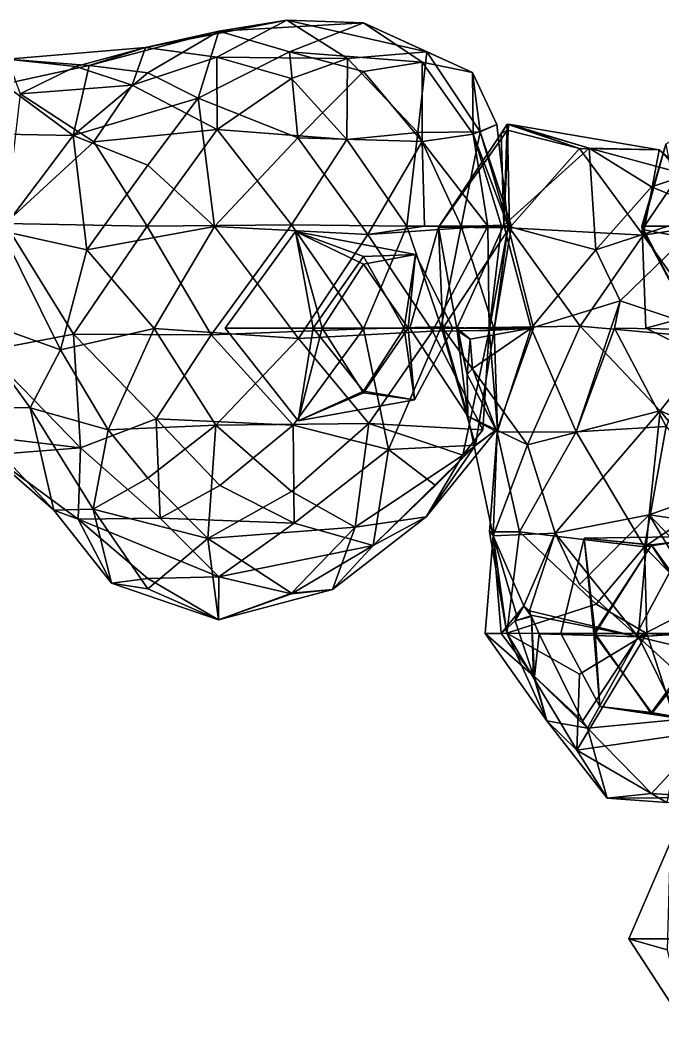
# Model space of a CAD drawing. Extents: x 290083 to 295691, y 4553739 to 4561622.
# Drawn here: x 293728.3 to 293840.8, y 4558945.1 to 4559121.2 of the extents above; entities that cross this region are included whole.
import ezdxf

# ---------------------------------------------------------------- set-up
doc = ezdxf.new("R2010")
doc.units = 0
doc.layers.add('Au_ppm_Pref_-_0_3', color=7, linetype='CONTINUOUS')

msp = doc.modelspace()

# ---------------------------------------------------------------- linework, layer by layer
at = {"layer": 'Au_ppm_Pref_-_0_3'}
for points in [[(293763.04, 4559119.26, 1829.39), (293750.21, 4559116.42, 1823.09), (293774.94, 4559121.19, 1823.44)], [(293762.69, 4559114.68, 1817.81), (293774.94, 4559121.19, 1823.44), (293750.21, 4559116.42, 1823.09)], [(293762.69, 4559114.68, 1817.81), (293785.56, 4559114.5, 1818.18), (293774.94, 4559121.19, 1823.44)], [(293763.04, 4559119.26, 1829.39), (293774.94, 4559121.19, 1823.44), (293788.39, 4559120.74, 1829.31)], [(293775.41, 4559115.66, 1834.89), (293763.04, 4559119.26, 1829.39), (293788.39, 4559120.74, 1829.31)], [(293799.44, 4559115.62, 1824.35), (293788.39, 4559120.74, 1829.31), (293774.94, 4559121.19, 1823.44)], [(293785.56, 4559114.5, 1818.18), (293799.44, 4559115.62, 1824.35), (293774.94, 4559121.19, 1823.44)], [(293798.66, 4559113.81, 1834.04), (293775.41, 4559115.66, 1834.89), (293788.39, 4559120.74, 1829.31)], [(293807.43, 4559112.02, 1829.31), (293798.66, 4559113.81, 1834.04), (293788.39, 4559120.74, 1829.31)], [(293799.44, 4559115.62, 1824.35), (293807.43, 4559112.02, 1829.31), (293788.39, 4559120.74, 1829.31)], [(293750.59, 4559111.95, 1832.32), (293740.32, 4559113.27, 1827.92), (293763.04, 4559119.26, 1829.39)], [(293763.04, 4559119.26, 1829.39), (293740.32, 4559113.27, 1827.92), (293750.21, 4559116.42, 1823.09)], [(293763.04, 4559119.26, 1829.39), (293759.41, 4559107.53, 1836.81), (293750.59, 4559111.95, 1832.32)], [(293775.41, 4559115.66, 1834.89), (293759.41, 4559107.53, 1836.81), (293763.04, 4559119.26, 1829.39)], [(293750.21, 4559116.42, 1823.09), (293740.32, 4559113.27, 1827.92), (293726.04, 4559114.38, 1823.37)], [(293750.21, 4559116.42, 1823.09), (293726.04, 4559114.38, 1823.37), (293737.99, 4559113.05, 1820)], [(293750.21, 4559116.42, 1823.09), (293737.99, 4559113.05, 1820), (293747.88, 4559109.81, 1816.42)], [(293750.21, 4559116.42, 1823.09), (293747.88, 4559109.81, 1816.42), (293762.69, 4559114.68, 1817.81)], [(293740.32, 4559113.27, 1827.92), (293725.38, 4559109.97, 1829.03), (293726.04, 4559114.38, 1823.37)], [(293726.04, 4559114.38, 1823.37), (293728.25, 4559108.29, 1816.85), (293737.99, 4559113.05, 1820)], [(293762.74, 4559102.07, 1813.09), (293762.69, 4559114.68, 1817.81), (293747.88, 4559109.81, 1816.42)], [(293776.88, 4559100.58, 1840.22), (293759.41, 4559107.53, 1836.81), (293775.41, 4559115.66, 1834.89)], [(293762.74, 4559102.07, 1813.09), (293775.79, 4559110.96, 1814.75), (293762.69, 4559114.68, 1817.81)], [(293785.56, 4559114.5, 1818.18), (293762.69, 4559114.68, 1817.81), (293775.79, 4559110.96, 1814.75)], [(293776.88, 4559100.58, 1840.22), (293775.41, 4559115.66, 1834.89), (293788.39, 4559112.18, 1838.34)], [(293775.41, 4559115.66, 1834.89), (293798.66, 4559113.81, 1834.04), (293788.39, 4559112.18, 1838.34)], [(293785.47, 4559100.27, 1813.75), (293785.56, 4559114.5, 1818.18), (293775.79, 4559110.96, 1814.75)], [(293797.88, 4559101.53, 1817.86), (293785.56, 4559114.5, 1818.18), (293785.47, 4559100.27, 1813.75)], [(293799.44, 4559115.62, 1824.35), (293785.56, 4559114.5, 1818.18), (293797.88, 4559101.53, 1817.86)], [(293808.81, 4559101.62, 1824.1), (293799.44, 4559115.62, 1824.35), (293797.88, 4559101.53, 1817.86)], [(293807.43, 4559112.02, 1829.31), (293799.44, 4559115.62, 1824.35), (293808.81, 4559101.62, 1824.1)], [(293737.55, 4559100.98, 1834.79), (293725.38, 4559109.97, 1829.03), (293740.32, 4559113.27, 1827.92)], [(293728.25, 4559108.29, 1816.85), (293747.88, 4559109.81, 1816.42), (293737.99, 4559113.05, 1820)], [(293737.55, 4559100.98, 1834.79), (293740.32, 4559113.27, 1827.92), (293750.59, 4559111.95, 1832.32)], [(293798.66, 4559113.81, 1834.04), (293798.64, 4559099.93, 1840.54), (293788.39, 4559112.18, 1838.34)], [(293798.66, 4559113.81, 1834.04), (293807.58, 4559101.25, 1834.44), (293798.64, 4559099.93, 1840.54)], [(293807.58, 4559101.25, 1834.44), (293798.66, 4559113.81, 1834.04), (293807.43, 4559112.02, 1829.31)], [(293737.55, 4559100.98, 1834.79), (293750.59, 4559111.95, 1832.32), (293759.41, 4559107.53, 1836.81)], [(293785.47, 4559100.27, 1813.75), (293775.79, 4559110.96, 1814.75), (293762.74, 4559102.07, 1813.09)], [(293776.88, 4559100.58, 1840.22), (293788.39, 4559112.18, 1838.34), (293798.64, 4559099.93, 1840.54)], [(293807.58, 4559101.25, 1834.44), (293807.43, 4559112.02, 1829.31), (293811.71, 4559102.92, 1829.31)], [(293811.71, 4559102.92, 1829.31), (293807.43, 4559112.02, 1829.31), (293808.81, 4559101.62, 1824.1)], [(293713, 4559101.48, 1834.88), (293725.38, 4559109.97, 1829.03), (293737.55, 4559100.98, 1834.79)], [(293741.13, 4559099.9, 1813.98), (293747.88, 4559109.81, 1816.42), (293728.25, 4559108.29, 1816.85)], [(293762.74, 4559102.07, 1813.09), (293747.88, 4559109.81, 1816.42), (293741.13, 4559099.9, 1813.98)], [(293725.66, 4559085.59, 1813.55), (293741.13, 4559099.9, 1813.98), (293728.25, 4559108.29, 1816.85)], [(293737.55, 4559100.98, 1834.79), (293759.41, 4559107.53, 1836.81), (293750.59, 4559095.8, 1838.82)], [(293762.28, 4559085.06, 1841.37), (293750.59, 4559095.8, 1838.82), (293759.41, 4559107.53, 1836.81)], [(293776.88, 4559100.58, 1840.22), (293762.28, 4559085.06, 1841.37), (293759.41, 4559107.53, 1836.81)], [(293853.99, 4559081.41, 1897.1), (293850.89, 4559104.78, 1899.98), (293837.18, 4559084.52, 1900.47)], [(293841.28, 4559099.49, 1904.92), (293837.18, 4559084.52, 1900.47), (293850.89, 4559104.78, 1899.98)], [(293762.74, 4559102.07, 1813.09), (293741.13, 4559099.9, 1813.98), (293750.52, 4559085.11, 1811.46)], [(293775.76, 4559085.35, 1811.39), (293762.74, 4559102.07, 1813.09), (293750.52, 4559085.11, 1811.46)], [(293762.74, 4559102.07, 1813.09), (293775.76, 4559085.35, 1811.39), (293785.47, 4559100.27, 1813.75)], [(293813.59, 4559101.95, 1846.81), (293812.46, 4559101.32, 1847.13), (293801.48, 4559084.96, 1847.13)], [(293813.59, 4559101.95, 1846.81), (293801.48, 4559084.96, 1847.13), (293813.91, 4559084.86, 1841.42)], [(293811.71, 4559102.92, 1829.31), (293813.68, 4559085.11, 1829.31), (293807.58, 4559101.25, 1834.44)], [(293808.81, 4559101.62, 1824.1), (293813.68, 4559085.11, 1829.31), (293811.71, 4559102.92, 1829.31)], [(293813.59, 4559101.95, 1846.81), (293813.5, 4559102.99, 1847.1), (293812.46, 4559101.32, 1847.13)], [(293812.46, 4559101.32, 1847.13), (293813.5, 4559102.99, 1847.1), (293813.52, 4559102.92, 1847.16)], [(293813.52, 4559102.92, 1847.16), (293812.91, 4559085.32, 1852.86), (293812.46, 4559101.32, 1847.13)], [(293813.75, 4559102.92, 1847.2), (293812.91, 4559085.32, 1852.86), (293813.52, 4559102.92, 1847.16)], [(293812.91, 4559085.32, 1852.86), (293813.75, 4559102.92, 1847.2), (293827.87, 4559098.77, 1852.48)], [(293813.75, 4559102.92, 1847.2), (293813.52, 4559102.92, 1847.16), (293813.5, 4559102.99, 1847.1)], [(293813.75, 4559102.92, 1847.2), (293813.5, 4559102.99, 1847.1), (293814.13, 4559102.92, 1847.13)], [(293813.59, 4559101.95, 1846.81), (293813.72, 4559102.92, 1847.07), (293813.5, 4559102.99, 1847.1)], [(293813.72, 4559102.92, 1847.07), (293814.13, 4559102.92, 1847.13), (293813.5, 4559102.99, 1847.1)], [(293813.59, 4559101.95, 1846.81), (293826.19, 4559098.72, 1842.59), (293813.72, 4559102.92, 1847.07)], [(293813.59, 4559101.95, 1846.81), (293813.91, 4559084.86, 1841.42), (293826.19, 4559098.72, 1842.59)], [(293826.19, 4559098.72, 1842.59), (293814.13, 4559102.92, 1847.13), (293813.72, 4559102.92, 1847.07)], [(293827.87, 4559098.77, 1852.48), (293813.75, 4559102.92, 1847.2), (293814.13, 4559102.92, 1847.13)], [(293827.87, 4559098.77, 1852.48), (293814.13, 4559102.92, 1847.13), (293840.13, 4559098.51, 1847.47)], [(293826.19, 4559098.72, 1842.59), (293840.13, 4559098.51, 1847.47), (293814.13, 4559102.92, 1847.13)], [(293713, 4559101.48, 1834.88), (293737.55, 4559100.98, 1834.79), (293724.98, 4559084.3, 1835.98)], [(293739.92, 4559080.97, 1838.91), (293724.98, 4559084.3, 1835.98), (293737.55, 4559100.98, 1834.79)], [(293737.55, 4559100.98, 1834.79), (293750.59, 4559095.8, 1838.82), (293739.92, 4559080.97, 1838.91)], [(293776.88, 4559100.58, 1840.22), (293789.12, 4559083.69, 1842.16), (293762.28, 4559085.06, 1841.37)], [(293795.94, 4559085.1, 1813.87), (293785.47, 4559100.27, 1813.75), (293775.76, 4559085.35, 1811.39)], [(293776.88, 4559100.58, 1840.22), (293798.64, 4559099.93, 1840.54), (293789.12, 4559083.69, 1842.16)], [(293797.88, 4559101.53, 1817.86), (293785.47, 4559100.27, 1813.75), (293795.94, 4559085.1, 1813.87)], [(293805.48, 4559085.1, 1818.48), (293797.88, 4559101.53, 1817.86), (293795.94, 4559085.1, 1813.87)], [(293808.81, 4559101.62, 1824.1), (293797.88, 4559101.53, 1817.86), (293805.48, 4559085.1, 1818.48)], [(293807.58, 4559101.25, 1834.44), (293810.11, 4559085.1, 1840.96), (293798.64, 4559099.93, 1840.54)], [(293812.91, 4559085.32, 1852.86), (293801.48, 4559084.96, 1847.13), (293812.46, 4559101.32, 1847.13)], [(293814.25, 4559085.1, 1823.37), (293808.81, 4559101.62, 1824.1), (293805.48, 4559085.1, 1818.48)], [(293807.58, 4559101.25, 1834.44), (293812.51, 4559085.1, 1835.25), (293810.11, 4559085.1, 1840.96)], [(293812.51, 4559085.1, 1835.25), (293807.58, 4559101.25, 1834.44), (293813.68, 4559085.11, 1829.31)], [(293814.25, 4559085.1, 1823.37), (293813.68, 4559085.11, 1829.31), (293808.81, 4559101.62, 1824.1)], [(293725.66, 4559085.59, 1813.55), (293750.52, 4559085.11, 1811.46), (293741.13, 4559099.9, 1813.98)], [(293798.64, 4559099.93, 1840.54), (293799.05, 4559085.1, 1846.22), (293789.12, 4559083.69, 1842.16)], [(293798.64, 4559099.93, 1840.54), (293810.11, 4559085.1, 1840.96), (293799.05, 4559085.1, 1846.22)], [(293827.87, 4559098.77, 1852.48), (293829.03, 4559080.99, 1856.3), (293812.91, 4559085.32, 1852.86)], [(293813.91, 4559084.86, 1841.42), (293837.33, 4559083.57, 1842.39), (293826.19, 4559098.72, 1842.59)], [(293837.33, 4559083.57, 1842.39), (293840.13, 4559098.51, 1847.47), (293826.19, 4559098.72, 1842.59)], [(293845.15, 4559094.1, 1853.07), (293838.79, 4559092.01, 1855.37), (293827.87, 4559098.77, 1852.48)], [(293845.15, 4559094.1, 1853.07), (293827.87, 4559098.77, 1852.48), (293840.13, 4559098.51, 1847.47)], [(293827.87, 4559098.77, 1852.48), (293838.79, 4559092.01, 1855.37), (293829.03, 4559080.99, 1856.3)], [(293837.1, 4559085.1, 1906.52), (293837.18, 4559084.52, 1900.47), (293841.28, 4559099.49, 1904.92)], [(293837.1, 4559085.1, 1906.52), (293841.28, 4559099.49, 1904.92), (293843.96, 4559085.1, 1910.02)], [(293837.33, 4559083.57, 1842.39), (293852.43, 4559085.87, 1846.32), (293840.13, 4559098.51, 1847.47)], [(293852.43, 4559085.87, 1846.32), (293845.15, 4559094.1, 1853.07), (293840.13, 4559098.51, 1847.47)], [(293750.59, 4559095.8, 1838.82), (293762.28, 4559085.06, 1841.37), (293739.92, 4559080.97, 1838.91)], [(293845.15, 4559094.1, 1853.07), (293849.32, 4559087.61, 1859.04), (293838.79, 4559092.01, 1855.37)], [(293829.03, 4559080.99, 1856.3), (293838.79, 4559092.01, 1855.37), (293849.32, 4559087.61, 1859.04)], [(293829.03, 4559080.99, 1856.3), (293849.32, 4559087.61, 1859.04), (293833.3, 4559072.03, 1859.64)], [(293848.37, 4559067.02, 1865.9), (293833.3, 4559072.03, 1859.64), (293849.32, 4559087.61, 1859.04)], [(293718.23, 4559069.59, 1833.65), (293724.98, 4559084.3, 1835.98), (293735.34, 4559063.48, 1837.77)], [(293737.62, 4559066.23, 1813.09), (293725.66, 4559085.59, 1813.55), (293722.28, 4559063.3, 1814.64)], [(293735.34, 4559063.48, 1837.77), (293724.98, 4559084.3, 1835.98), (293739.92, 4559080.97, 1838.91)], [(293737.62, 4559066.23, 1813.09), (293750.52, 4559085.11, 1811.46), (293725.66, 4559085.59, 1813.55)], [(293761.7, 4559066.13, 1810.8), (293750.52, 4559085.11, 1811.46), (293737.62, 4559066.23, 1813.09)], [(293739.92, 4559080.97, 1838.91), (293762.28, 4559085.06, 1841.37), (293751.7, 4559067.21, 1840.58)], [(293775.76, 4559085.35, 1811.39), (293750.52, 4559085.11, 1811.46), (293761.7, 4559066.13, 1810.8)], [(293777.01, 4559065.46, 1841.72), (293751.7, 4559067.21, 1840.58), (293762.28, 4559085.06, 1841.37)], [(293788.38, 4559067.16, 1811.4), (293775.76, 4559085.35, 1811.39), (293761.7, 4559066.13, 1810.8)], [(293777.01, 4559065.46, 1841.72), (293762.28, 4559085.06, 1841.37), (293789.12, 4559083.69, 1842.16)], [(293788.38, 4559067.16, 1811.4), (293795.94, 4559085.1, 1813.87), (293775.76, 4559085.35, 1811.39)], [(293788.38, 4559067.16, 1811.4), (293801.95, 4559067.49, 1817.33), (293795.94, 4559085.1, 1813.87)], [(293789.12, 4559083.69, 1842.16), (293799.05, 4559085.1, 1846.22), (293810.11, 4559085.1, 1840.96)], [(293800.42, 4559066.73, 1839.72), (293789.12, 4559083.69, 1842.16), (293810.11, 4559085.1, 1840.96)], [(293795.94, 4559085.1, 1813.87), (293801.95, 4559067.49, 1817.33), (293805.48, 4559085.1, 1818.48)], [(293802.25, 4559067.28, 1841.79), (293801.48, 4559084.96, 1847.13), (293796.46, 4559067.28, 1847.13)], [(293796.46, 4559067.28, 1847.13), (293801.48, 4559084.96, 1847.13), (293804.73, 4559067.28, 1851.31)], [(293800.42, 4559066.73, 1839.72), (293810.11, 4559085.1, 1840.96), (293810.39, 4559066.86, 1835.11)], [(293804.73, 4559067.28, 1851.31), (293801.48, 4559084.96, 1847.13), (293812.91, 4559085.32, 1852.86)], [(293802.25, 4559067.28, 1841.79), (293813.91, 4559084.86, 1841.42), (293801.48, 4559084.96, 1847.13)], [(293811.23, 4559067.12, 1823.5), (293805.48, 4559085.1, 1818.48), (293801.95, 4559067.49, 1817.33)], [(293802.25, 4559067.28, 1841.79), (293826.31, 4559067.61, 1842.24), (293813.91, 4559084.86, 1841.42)], [(293804.73, 4559067.28, 1851.31), (293812.91, 4559085.32, 1852.86), (293817.74, 4559067.28, 1854.46)], [(293811.23, 4559067.12, 1823.5), (293814.25, 4559085.1, 1823.37), (293805.48, 4559085.1, 1818.48)], [(293810.39, 4559066.86, 1835.11), (293810.11, 4559085.1, 1840.96), (293812.51, 4559085.1, 1835.25)], [(293818.14, 4559067.28, 1829.31), (293810.39, 4559066.86, 1835.11), (293813.68, 4559085.11, 1829.31)], [(293810.39, 4559066.86, 1835.11), (293812.51, 4559085.1, 1835.25), (293813.68, 4559085.11, 1829.31)], [(293811.23, 4559067.12, 1823.5), (293818.14, 4559067.28, 1829.31), (293813.68, 4559085.11, 1829.31)], [(293811.23, 4559067.12, 1823.5), (293813.68, 4559085.11, 1829.31), (293814.25, 4559085.1, 1823.37)], [(293829.03, 4559080.99, 1856.3), (293817.74, 4559067.28, 1854.46), (293812.91, 4559085.32, 1852.86)], [(293826.31, 4559067.61, 1842.24), (293837.33, 4559083.57, 1842.39), (293813.91, 4559084.86, 1841.42)], [(293845.3, 4559069.3, 1905.94), (293837.1, 4559085.1, 1906.52), (293843.96, 4559085.1, 1910.02)], [(293845.3, 4559069.3, 1905.94), (293837.18, 4559084.52, 1900.47), (293837.1, 4559085.1, 1906.52)], [(293845.3, 4559069.3, 1905.94), (293837.82, 4559067.28, 1900.58), (293837.18, 4559084.52, 1900.47)], [(293850.05, 4559061.24, 1899.31), (293853.99, 4559081.41, 1897.1), (293837.18, 4559084.52, 1900.47)], [(293837.82, 4559067.28, 1900.58), (293850.05, 4559061.24, 1899.31), (293837.18, 4559084.52, 1900.47)], [(293850.2, 4559065.44, 1842.36), (293852.43, 4559085.87, 1846.32), (293837.33, 4559083.57, 1842.39)], [(293779.55, 4559067.28, 1803.78), (293764.15, 4559067.28, 1799.62), (293776.45, 4559084.17, 1799.62)], [(293776.45, 4559084.17, 1799.62), (293764.15, 4559067.28, 1799.62), (293781.16, 4559067.28, 1796.21)], [(293779.55, 4559067.28, 1803.78), (293776.45, 4559084.17, 1799.62), (293788.39, 4559079.82, 1803.8)], [(293776.45, 4559084.17, 1799.62), (293797.5, 4559080.16, 1799.62), (293788.39, 4559079.82, 1803.8)], [(293776.45, 4559084.17, 1799.62), (293781.16, 4559067.28, 1796.21), (293788.39, 4559078.45, 1795.89)], [(293797.5, 4559080.16, 1799.62), (293776.45, 4559084.17, 1799.62), (293788.39, 4559078.45, 1795.89)], [(293789.12, 4559083.69, 1842.16), (293800.42, 4559066.73, 1839.72), (293777.01, 4559065.46, 1841.72)], [(293850.2, 4559065.44, 1842.36), (293837.33, 4559083.57, 1842.39), (293826.31, 4559067.61, 1842.24)], [(293751.7, 4559067.21, 1840.58), (293735.34, 4559063.48, 1837.77), (293739.92, 4559080.97, 1838.91)], [(293817.74, 4559067.28, 1854.46), (293829.03, 4559080.99, 1856.3), (293833.3, 4559072.03, 1859.64)], [(293779.55, 4559067.28, 1803.78), (293788.39, 4559079.82, 1803.8), (293795.49, 4559067.28, 1802.96)], [(293797.5, 4559080.16, 1799.62), (293795.49, 4559067.28, 1802.96), (293788.39, 4559079.82, 1803.8)], [(293797.5, 4559080.16, 1799.62), (293788.39, 4559078.45, 1795.89), (293796.21, 4559067.28, 1795.93)], [(293797.5, 4559080.16, 1799.62), (293804.03, 4559067.28, 1799.62), (293795.49, 4559067.28, 1802.96)], [(293804.03, 4559067.28, 1799.62), (293797.5, 4559080.16, 1799.62), (293796.21, 4559067.28, 1795.93)], [(293788.39, 4559078.45, 1795.89), (293781.16, 4559067.28, 1796.21), (293796.21, 4559067.28, 1795.93)], [(293825.58, 4559049.11, 1859.68), (293817.74, 4559067.28, 1854.46), (293833.3, 4559072.03, 1859.64)], [(293832.33, 4559067.28, 1862.05), (293825.58, 4559049.11, 1859.68), (293833.3, 4559072.03, 1859.64)], [(293832.33, 4559067.28, 1862.05), (293833.3, 4559072.03, 1859.64), (293848.37, 4559067.02, 1865.9)], [(293718.23, 4559069.59, 1833.65), (293729.99, 4559053.3, 1834.07), (293717.14, 4559053.48, 1828.72)], [(293718.23, 4559069.59, 1833.65), (293735.34, 4559063.48, 1837.77), (293729.99, 4559053.3, 1834.07)], [(293845.3, 4559069.3, 1905.94), (293850.05, 4559061.24, 1899.31), (293837.82, 4559067.28, 1900.58)], [(293751.7, 4559067.21, 1840.58), (293743.68, 4559049.46, 1838.51), (293735.34, 4559063.48, 1837.77)], [(293762.52, 4559050.27, 1840.04), (293743.68, 4559049.46, 1838.51), (293751.7, 4559067.21, 1840.58)], [(293751.7, 4559067.21, 1840.58), (293777.01, 4559065.46, 1841.72), (293762.52, 4559050.27, 1840.04)], [(293788.38, 4559067.16, 1811.4), (293761.7, 4559066.13, 1810.8), (293776.03, 4559050.29, 1812.8)], [(293779.55, 4559067.28, 1803.78), (293776.91, 4559051.05, 1799.62), (293764.15, 4559067.28, 1799.62)], [(293764.15, 4559067.28, 1799.62), (293776.91, 4559051.05, 1799.62), (293781.16, 4559067.28, 1796.21)], [(293792.73, 4559046.06, 1816.26), (293788.38, 4559067.16, 1811.4), (293776.03, 4559050.29, 1812.8)], [(293779.55, 4559067.28, 1803.78), (293788.39, 4559056.25, 1803.29), (293776.91, 4559051.05, 1799.62)], [(293776.91, 4559051.05, 1799.62), (293788.39, 4559055.95, 1795.84), (293781.16, 4559067.28, 1796.21)], [(293800.42, 4559066.73, 1839.72), (293789.28, 4559050.56, 1839.5), (293777.01, 4559065.46, 1841.72)], [(293779.55, 4559067.28, 1803.78), (293795.49, 4559067.28, 1802.96), (293788.39, 4559056.25, 1803.29)], [(293796.21, 4559067.28, 1795.93), (293781.16, 4559067.28, 1796.21), (293788.39, 4559055.95, 1795.84)], [(293788.38, 4559067.16, 1811.4), (293792.73, 4559046.06, 1816.26), (293801.95, 4559067.49, 1817.33)], [(293797.28, 4559054.71, 1799.62), (293788.39, 4559056.25, 1803.29), (293795.49, 4559067.28, 1802.96)], [(293797.28, 4559054.71, 1799.62), (293796.21, 4559067.28, 1795.93), (293788.39, 4559055.95, 1795.84)], [(293800.42, 4559066.73, 1839.72), (293809.24, 4559049.46, 1839.14), (293789.28, 4559050.56, 1839.5)], [(293807.97, 4559046.82, 1822.43), (293801.95, 4559067.49, 1817.33), (293792.73, 4559046.06, 1816.26)], [(293804.03, 4559067.28, 1799.62), (293797.28, 4559054.71, 1799.62), (293795.49, 4559067.28, 1802.96)], [(293797.28, 4559054.71, 1799.62), (293804.03, 4559067.28, 1799.62), (293796.21, 4559067.28, 1795.93)], [(293802.25, 4559067.28, 1841.79), (293796.46, 4559067.28, 1847.13), (293806.61, 4559051.86, 1847.13)], [(293806.61, 4559051.86, 1847.13), (293796.46, 4559067.28, 1847.13), (293804.73, 4559067.28, 1851.31)], [(293800.42, 4559066.73, 1839.72), (293810.39, 4559066.86, 1835.11), (293809.24, 4559049.46, 1839.14)], [(293807.97, 4559046.82, 1822.43), (293811.23, 4559067.12, 1823.5), (293801.95, 4559067.49, 1817.33)], [(293802.25, 4559067.28, 1841.79), (293817.08, 4559046.84, 1841.99), (293826.31, 4559067.61, 1842.24)], [(293802.25, 4559067.28, 1841.79), (293806.61, 4559051.86, 1847.13), (293817.08, 4559046.84, 1841.99)], [(293804.97, 4559066.66, 1851.38), (293806.49, 4559059.15, 1850.25), (293804.73, 4559067.28, 1851.31)], [(293806.49, 4559059.15, 1850.25), (293806.61, 4559051.86, 1847.13), (293804.73, 4559067.28, 1851.31)], [(293807.05, 4559065.33, 1851.93), (293804.97, 4559066.66, 1851.38), (293804.73, 4559067.28, 1851.31)], [(293807.05, 4559065.33, 1851.93), (293804.73, 4559067.28, 1851.31), (293817.74, 4559067.28, 1854.46)], [(293804.97, 4559066.66, 1851.38), (293807.05, 4559065.33, 1851.93), (293806.49, 4559059.15, 1850.25)], [(293810.39, 4559066.86, 1835.11), (293805.77, 4559045.02, 1835.91), (293809.24, 4559049.46, 1839.14)], [(293805.77, 4559045.02, 1835.91), (293810.39, 4559066.86, 1835.11), (293811.84, 4559049.68, 1829.4)], [(293807.45, 4559060.24, 1852.18), (293807.05, 4559065.33, 1851.93), (293817.74, 4559067.28, 1854.46)], [(293811.76, 4559049.04, 1853.56), (293807.45, 4559060.24, 1852.18), (293817.74, 4559067.28, 1854.46)], [(293811.84, 4559049.68, 1829.4), (293811.23, 4559067.12, 1823.5), (293807.97, 4559046.82, 1822.43)], [(293818.14, 4559067.28, 1829.31), (293811.84, 4559049.68, 1829.4), (293810.39, 4559066.86, 1835.11)], [(293811.84, 4559049.68, 1829.4), (293818.14, 4559067.28, 1829.31), (293811.23, 4559067.12, 1823.5)], [(293811.76, 4559049.04, 1853.56), (293817.74, 4559067.28, 1854.46), (293825.58, 4559049.11, 1859.68)], [(293817.08, 4559046.84, 1841.99), (293840.28, 4559052.79, 1840.45), (293826.31, 4559067.61, 1842.24)], [(293832.33, 4559067.28, 1862.05), (293841.35, 4559050.07, 1863.97), (293825.58, 4559049.11, 1859.68)], [(293850.2, 4559065.44, 1842.36), (293826.31, 4559067.61, 1842.24), (293840.28, 4559052.79, 1840.45)], [(293832.33, 4559067.28, 1862.05), (293848.37, 4559067.02, 1865.9), (293841.35, 4559050.07, 1863.97)], [(293737.62, 4559066.23, 1813.09), (293722.28, 4559063.3, 1814.64), (293738.8, 4559046.32, 1816.38)], [(293752.05, 4559051.38, 1812.82), (293761.7, 4559066.13, 1810.8), (293737.62, 4559066.23, 1813.09)], [(293738.8, 4559046.32, 1816.38), (293752.05, 4559051.38, 1812.82), (293737.62, 4559066.23, 1813.09)], [(293776.03, 4559050.29, 1812.8), (293761.7, 4559066.13, 1810.8), (293752.05, 4559051.38, 1812.82)], [(293789.28, 4559050.56, 1839.5), (293762.52, 4559050.27, 1840.04), (293777.01, 4559065.46, 1841.72)], [(293807.45, 4559060.24, 1852.18), (293806.49, 4559059.15, 1850.25), (293807.05, 4559065.33, 1851.93)], [(293860.95, 4559043.98, 1842.63), (293850.2, 4559065.44, 1842.36), (293840.28, 4559052.79, 1840.45)], [(293712.8, 4559049.44, 1817.42), (293738.8, 4559046.32, 1816.38), (293722.28, 4559063.3, 1814.64)], [(293729.99, 4559053.3, 1834.07), (293735.34, 4559063.48, 1837.77), (293743.68, 4559049.46, 1838.51)], [(293807.45, 4559060.24, 1852.18), (293811.76, 4559049.04, 1853.56), (293806.49, 4559059.15, 1850.25)], [(293811.76, 4559049.04, 1853.56), (293806.61, 4559051.86, 1847.13), (293806.49, 4559059.15, 1850.25)], [(293797.28, 4559054.71, 1799.62), (293776.91, 4559051.05, 1799.62), (293788.39, 4559056.25, 1803.29)], [(293776.91, 4559051.05, 1799.62), (293797.28, 4559054.71, 1799.62), (293788.39, 4559055.95, 1795.84)], [(293717.14, 4559053.48, 1828.72), (293729.99, 4559053.3, 1834.07), (293734.14, 4559035.39, 1829.31)], [(293717.14, 4559053.48, 1828.72), (293734.14, 4559035.39, 1829.31), (293723.07, 4559045.08, 1824.01)], [(293729.99, 4559053.3, 1834.07), (293743.68, 4559049.46, 1838.51), (293741.04, 4559035.58, 1833.72)], [(293729.99, 4559053.3, 1834.07), (293741.04, 4559035.58, 1833.72), (293734.14, 4559035.39, 1829.31)], [(293821.91, 4559031.37, 1840.14), (293840.28, 4559052.79, 1840.45), (293817.08, 4559046.84, 1841.99)], [(293838.35, 4559034.57, 1837.73), (293840.28, 4559052.79, 1840.45), (293821.91, 4559031.37, 1840.14)], [(293838.35, 4559034.57, 1837.73), (293851.39, 4559039.19, 1838.68), (293840.28, 4559052.79, 1840.45)], [(293851.39, 4559039.19, 1838.68), (293860.95, 4559043.98, 1842.63), (293840.28, 4559052.79, 1840.45)], [(293752.05, 4559051.38, 1812.82), (293738.8, 4559046.32, 1816.38), (293752.79, 4559034, 1818.32)], [(293776.03, 4559050.29, 1812.8), (293752.05, 4559051.38, 1812.82), (293763.19, 4559039.73, 1814.19)], [(293752.05, 4559051.38, 1812.82), (293752.79, 4559034, 1818.32), (293763.19, 4559039.73, 1814.19)], [(293811.04, 4559030.93, 1846.8), (293806.61, 4559051.86, 1847.13), (293811.76, 4559049.04, 1853.56)], [(293806.61, 4559051.86, 1847.13), (293811.04, 4559030.93, 1846.8), (293817.08, 4559046.84, 1841.99)], [(293712.8, 4559049.44, 1817.42), (293723.07, 4559045.08, 1824.01), (293738.8, 4559046.32, 1816.38)], [(293741.04, 4559035.58, 1833.72), (293743.68, 4559049.46, 1838.51), (293750.59, 4559041.01, 1838.07)], [(293762.52, 4559050.27, 1840.04), (293750.59, 4559041.01, 1838.07), (293743.68, 4559049.46, 1838.51)], [(293762.52, 4559050.27, 1840.04), (293761.14, 4559030.48, 1836.18), (293750.59, 4559041.01, 1838.07)], [(293762.52, 4559050.27, 1840.04), (293775.79, 4559038.68, 1838.85), (293761.14, 4559030.48, 1836.18)], [(293775.79, 4559038.68, 1838.85), (293762.52, 4559050.27, 1840.04), (293789.28, 4559050.56, 1839.5)], [(293776.03, 4559050.29, 1812.8), (293763.19, 4559039.73, 1814.19), (293776.22, 4559033.15, 1818.13)], [(293786.91, 4559032.44, 1835.09), (293775.79, 4559038.68, 1838.85), (293789.28, 4559050.56, 1839.5)], [(293776.22, 4559033.15, 1818.13), (293792.73, 4559046.06, 1816.26), (293776.03, 4559050.29, 1812.8)], [(293805.77, 4559045.02, 1835.91), (293786.91, 4559032.44, 1835.09), (293789.28, 4559050.56, 1839.5)], [(293805.77, 4559045.02, 1835.91), (293789.28, 4559050.56, 1839.5), (293809.24, 4559049.46, 1839.14)], [(293805.77, 4559045.02, 1835.91), (293811.84, 4559049.68, 1829.4), (293799.31, 4559034.25, 1829.42)], [(293799.31, 4559034.25, 1829.42), (293811.84, 4559049.68, 1829.4), (293807.97, 4559046.82, 1822.43)], [(293815.7, 4559031.65, 1858.01), (293811.76, 4559049.04, 1853.56), (293825.58, 4559049.11, 1859.68)], [(293815.7, 4559031.65, 1858.01), (293825.58, 4559049.11, 1859.68), (293837.58, 4559029, 1860.17)], [(293841.35, 4559050.07, 1863.97), (293837.58, 4559029, 1860.17), (293825.58, 4559049.11, 1859.68)], [(293851.39, 4559038.38, 1862.7), (293837.58, 4559029, 1860.17), (293841.35, 4559050.07, 1863.97)], [(293811.04, 4559030.93, 1846.8), (293811.76, 4559049.04, 1853.56), (293810.4, 4559031.65, 1853.07)], [(293815.7, 4559031.65, 1858.01), (293810.4, 4559031.65, 1853.07), (293811.76, 4559049.04, 1853.56)], [(293738.8, 4559046.32, 1816.38), (293723.07, 4559045.08, 1824.01), (293738.4, 4559033.86, 1823.3)], [(293752.79, 4559034, 1818.32), (293738.8, 4559046.32, 1816.38), (293738.4, 4559033.86, 1823.3)], [(293776.22, 4559033.15, 1818.13), (293790.07, 4559029.25, 1823.64), (293792.73, 4559046.06, 1816.26)], [(293799.31, 4559034.25, 1829.42), (293807.97, 4559046.82, 1822.43), (293790.07, 4559029.25, 1823.64)], [(293807.97, 4559046.82, 1822.43), (293800.99, 4559039.73, 1820.13), (293790.07, 4559029.25, 1823.64)], [(293800.99, 4559039.73, 1820.13), (293792.73, 4559046.06, 1816.26), (293790.07, 4559029.25, 1823.64)], [(293800.99, 4559039.73, 1820.13), (293807.97, 4559046.82, 1822.43), (293792.73, 4559046.06, 1816.26)], [(293811.04, 4559030.93, 1846.8), (293821.91, 4559031.37, 1840.14), (293817.08, 4559046.84, 1841.99)], [(293738.4, 4559033.86, 1823.3), (293723.07, 4559045.08, 1824.01), (293734.14, 4559035.39, 1829.31)], [(293786.91, 4559032.44, 1835.09), (293805.77, 4559045.02, 1835.91), (293799.31, 4559034.25, 1829.42)], [(293750.59, 4559041.01, 1838.07), (293761.14, 4559030.48, 1836.18), (293741.04, 4559035.58, 1833.72)], [(293776.22, 4559033.15, 1818.13), (293763.19, 4559039.73, 1814.19), (293752.79, 4559034, 1818.32)], [(293786.91, 4559032.44, 1835.09), (293761.14, 4559030.48, 1836.18), (293775.79, 4559038.68, 1838.85)], [(293851.39, 4559039.19, 1838.68), (293838.35, 4559034.57, 1837.73), (293858.92, 4559031.65, 1837.64)], [(293862.19, 4559032.74, 1858.73), (293837.58, 4559029, 1860.17), (293851.39, 4559038.38, 1862.7)], [(293741.04, 4559035.58, 1833.72), (293744.23, 4559022.65, 1829.31), (293734.14, 4559035.39, 1829.31)], [(293734.14, 4559035.39, 1829.31), (293744.23, 4559022.65, 1829.31), (293738.4, 4559033.86, 1823.3)], [(293741.04, 4559035.58, 1833.72), (293761.14, 4559030.48, 1836.18), (293750.59, 4559021.62, 1832.65)], [(293741.04, 4559035.58, 1833.72), (293750.59, 4559021.62, 1832.65), (293744.23, 4559022.65, 1829.31)], [(293738.4, 4559033.86, 1823.3), (293763.02, 4559023.76, 1822.63), (293752.79, 4559034, 1818.32)], [(293744.23, 4559022.65, 1829.31), (293750.59, 4559023.48, 1826.59), (293738.4, 4559033.86, 1823.3)], [(293738.4, 4559033.86, 1823.3), (293750.59, 4559023.48, 1826.59), (293763.02, 4559023.76, 1822.63)], [(293776.22, 4559033.15, 1818.13), (293752.79, 4559034, 1818.32), (293763.02, 4559023.76, 1822.63)], [(293786.91, 4559032.44, 1835.09), (293799.31, 4559034.25, 1829.42), (293782.96, 4559021.51, 1829.31)], [(293799.31, 4559034.25, 1829.42), (293790.07, 4559029.25, 1823.64), (293782.96, 4559021.51, 1829.31)], [(293838.35, 4559034.57, 1837.73), (293821.91, 4559031.37, 1840.14), (293826.19, 4559022.41, 1838.11)], [(293838.35, 4559034.57, 1837.73), (293826.19, 4559022.41, 1838.11), (293836.47, 4559013.24, 1840.2)], [(293847.7, 4559019.04, 1835.25), (293838.35, 4559034.57, 1837.73), (293836.47, 4559013.24, 1840.2)], [(293854.28, 4559017.92, 1835.25), (293858.92, 4559031.65, 1837.64), (293838.35, 4559034.57, 1837.73)], [(293854.28, 4559017.92, 1835.25), (293838.35, 4559034.57, 1837.73), (293847.7, 4559019.04, 1835.25)], [(293786.91, 4559032.44, 1835.09), (293775.79, 4559020.88, 1832.9), (293761.14, 4559030.48, 1836.18)], [(293763.02, 4559023.76, 1822.63), (293790.07, 4559029.25, 1823.64), (293776.22, 4559033.15, 1818.13)], [(293786.91, 4559032.44, 1835.09), (293782.96, 4559021.51, 1829.31), (293775.79, 4559020.88, 1832.9)], [(293811.04, 4559030.93, 1846.8), (293810.4, 4559031.65, 1853.07), (293813.44, 4559013.91, 1853.4)], [(293810.4, 4559031.65, 1853.07), (293815.7, 4559031.65, 1858.01), (293813.44, 4559013.91, 1853.4)], [(293815.7, 4559031.65, 1858.01), (293829.11, 4559018.96, 1858.68), (293813.44, 4559013.91, 1853.4)], [(293829.11, 4559018.96, 1858.68), (293815.7, 4559031.65, 1858.01), (293837.58, 4559029, 1860.17)], [(293862.19, 4559032.74, 1858.73), (293853.29, 4559012.74, 1857.18), (293837.58, 4559029, 1860.17)], [(293750.59, 4559021.62, 1832.65), (293761.14, 4559030.48, 1836.18), (293762.97, 4559016.22, 1829.44)], [(293762.97, 4559016.22, 1829.44), (293761.14, 4559030.48, 1836.18), (293775.79, 4559020.88, 1832.9)], [(293812.46, 4559013.83, 1845.08), (293811.04, 4559030.93, 1846.8), (293809.66, 4559013.83, 1847.13)], [(293811.04, 4559030.93, 1846.8), (293813.44, 4559013.91, 1853.4), (293809.66, 4559013.83, 1847.13)], [(293821.91, 4559031.37, 1840.14), (293811.04, 4559030.93, 1846.8), (293816.43, 4559018.65, 1842.57)], [(293816.43, 4559018.65, 1842.57), (293811.04, 4559030.93, 1846.8), (293815.16, 4559017.12, 1843.24)], [(293815.16, 4559017.12, 1843.24), (293811.04, 4559030.93, 1846.8), (293812.46, 4559013.83, 1845.08)], [(293821.91, 4559031.37, 1840.14), (293816.43, 4559018.65, 1842.57), (293817.45, 4559017.81, 1841.88)], [(293821.91, 4559031.37, 1840.14), (293817.45, 4559017.81, 1841.88), (293836.47, 4559013.24, 1840.2)], [(293826.19, 4559022.41, 1838.11), (293821.91, 4559031.37, 1840.14), (293836.47, 4559013.24, 1840.2)], [(293822.9, 4559013.83, 1876.83), (293827, 4559030.5, 1876.83), (293828.94, 4559013.83, 1881.47)], [(293827, 4559030.5, 1876.83), (293822.9, 4559013.83, 1876.83), (293828.7, 4559013.83, 1872.07)], [(293827, 4559030.5, 1876.83), (293850.84, 4559030.87, 1876.83), (293838.79, 4559029.37, 1882.01)], [(293850.84, 4559030.87, 1876.83), (293827, 4559030.5, 1876.83), (293838.79, 4559029.27, 1871.68)], [(293827, 4559030.5, 1876.83), (293838.79, 4559029.37, 1882.01), (293828.94, 4559013.83, 1881.47)], [(293827, 4559030.5, 1876.83), (293828.7, 4559013.83, 1872.07), (293838.79, 4559029.27, 1871.68)], [(293848.95, 4559013.83, 1872.03), (293850.84, 4559030.87, 1876.83), (293838.79, 4559029.27, 1871.68)], [(293850.84, 4559030.87, 1876.83), (293849.96, 4559013.83, 1882.09), (293838.79, 4559029.37, 1882.01)], [(293775.79, 4559020.77, 1825.69), (293790.07, 4559029.25, 1823.64), (293763.02, 4559023.76, 1822.63)], [(293775.79, 4559020.77, 1825.69), (293782.96, 4559021.51, 1829.31), (293790.07, 4559029.25, 1823.64)], [(293848.95, 4559013.83, 1872.03), (293838.79, 4559029.27, 1871.68), (293828.7, 4559013.83, 1872.07)], [(293849.96, 4559013.83, 1882.09), (293828.94, 4559013.83, 1881.47), (293838.79, 4559029.37, 1882.01)], [(293837.94, 4559013.82, 1853.13), (293829.11, 4559018.96, 1858.68), (293837.58, 4559029, 1860.17)], [(293836.24, 4559013.83, 1775.86), (293844.01, 4559028.44, 1775.86), (293842.34, 4559013.83, 1781.06)], [(293844.01, 4559028.44, 1775.86), (293836.24, 4559013.83, 1775.86), (293843.31, 4559013.83, 1770.81)], [(293837.58, 4559029, 1860.17), (293853.29, 4559012.74, 1857.18), (293837.94, 4559013.82, 1853.13)], [(293744.23, 4559022.65, 1829.31), (293762.97, 4559016.22, 1829.44), (293750.59, 4559023.48, 1826.59)], [(293750.59, 4559021.62, 1832.65), (293762.97, 4559016.22, 1829.44), (293744.23, 4559022.65, 1829.31)], [(293763.02, 4559023.76, 1822.63), (293750.59, 4559023.48, 1826.59), (293762.97, 4559016.22, 1829.44)], [(293762.97, 4559016.22, 1829.44), (293775.79, 4559020.77, 1825.69), (293763.02, 4559023.76, 1822.63)], [(293775.79, 4559020.88, 1832.9), (293782.96, 4559021.51, 1829.31), (293762.97, 4559016.22, 1829.44)], [(293762.97, 4559016.22, 1829.44), (293782.96, 4559021.51, 1829.31), (293775.79, 4559020.77, 1825.69)], [(293837.94, 4559013.82, 1853.13), (293813.44, 4559013.91, 1853.4), (293829.11, 4559018.96, 1858.68)], [(293814.93, 4559016.07, 1843.37), (293816.43, 4559018.65, 1842.57), (293815.16, 4559017.12, 1843.24)], [(293817.66, 4559016.92, 1841.94), (293816.43, 4559018.65, 1842.57), (293814.93, 4559016.07, 1843.37)], [(293817.66, 4559016.92, 1841.94), (293817.68, 4559017.02, 1841.93), (293816.43, 4559018.65, 1842.57)], [(293817.45, 4559017.81, 1841.88), (293816.43, 4559018.65, 1842.57), (293817.68, 4559017.02, 1841.93)], [(293817.45, 4559017.81, 1841.88), (293817.68, 4559017.02, 1841.93), (293836.47, 4559013.24, 1840.2)], [(293845.03, 4559013.83, 1835.25), (293847.7, 4559019.04, 1835.25), (293836.47, 4559013.24, 1840.2)], [(293814.93, 4559016.07, 1843.37), (293815.16, 4559017.12, 1843.24), (293812.46, 4559013.83, 1845.08)], [(293812.46, 4559013.83, 1845.08), (293818.13, 4559006.41, 1844.78), (293814.93, 4559016.07, 1843.37)], [(293814.93, 4559016.07, 1843.37), (293817.75, 4559016.78, 1841.95), (293817.66, 4559016.92, 1841.94)], [(293818.13, 4559006.41, 1844.78), (293817.75, 4559016.78, 1841.95), (293814.93, 4559016.07, 1843.37)], [(293817.68, 4559017.02, 1841.93), (293817.66, 4559016.92, 1841.94), (293817.75, 4559016.78, 1841.95)], [(293817.68, 4559017.02, 1841.93), (293817.75, 4559016.78, 1841.95), (293819.1, 4559013.74, 1842.08)], [(293817.68, 4559017.02, 1841.93), (293819.1, 4559013.74, 1842.08), (293836.47, 4559013.24, 1840.2)], [(293819.1, 4559013.74, 1842.08), (293817.75, 4559016.78, 1841.95), (293818.28, 4559006.3, 1844.73)], [(293818.13, 4559006.41, 1844.78), (293818.28, 4559006.3, 1844.73), (293817.75, 4559016.78, 1841.95)], [(293809.66, 4559013.83, 1847.13), (293813.44, 4559013.91, 1853.4), (293820.48, 4558998.54, 1847.13)], [(293837.94, 4559013.82, 1853.13), (293826.19, 4559006.73, 1856.64), (293813.44, 4559013.91, 1853.4)], [(293826.19, 4559006.73, 1856.64), (293825.69, 4558993.38, 1853.43), (293813.44, 4559013.91, 1853.4)], [(293825.69, 4558993.38, 1853.43), (293820.48, 4558998.54, 1847.13), (293813.44, 4559013.91, 1853.4)], [(293809.66, 4559013.83, 1847.13), (293818.13, 4559006.41, 1844.78), (293812.46, 4559013.83, 1845.08)], [(293818.13, 4559006.41, 1844.78), (293809.66, 4559013.83, 1847.13), (293820.48, 4558998.54, 1847.13)], [(293826.73, 4558998.46, 1842.26), (293819.1, 4559013.74, 1842.08), (293818.28, 4559006.3, 1844.73)], [(293836.47, 4559013.24, 1840.2), (293819.1, 4559013.74, 1842.08), (293826.73, 4558998.46, 1842.26)], [(293829.77, 4559001.07, 1876.83), (293822.9, 4559013.83, 1876.83), (293828.94, 4559013.83, 1881.47)], [(293822.9, 4559013.83, 1876.83), (293829.77, 4559001.07, 1876.83), (293828.7, 4559013.83, 1872.07)], [(293825.69, 4558993.38, 1853.43), (293826.19, 4559006.73, 1856.64), (293837.94, 4559013.82, 1853.13)], [(293843.72, 4558996.01, 1856.69), (293825.69, 4558993.38, 1853.43), (293837.94, 4559013.82, 1853.13)], [(293836.47, 4559013.24, 1840.2), (293826.73, 4558998.46, 1842.26), (293827.56, 4558997.25, 1842.25)], [(293851.51, 4558999.53, 1840.88), (293836.47, 4559013.24, 1840.2), (293827.56, 4558997.25, 1842.25)], [(293848.95, 4559013.83, 1872.03), (293828.7, 4559013.83, 1872.07), (293838.79, 4559000.01, 1872.22)], [(293829.77, 4559001.07, 1876.83), (293838.79, 4559000.01, 1872.22), (293828.7, 4559013.83, 1872.07)], [(293829.77, 4559001.07, 1876.83), (293828.94, 4559013.83, 1881.47), (293838.79, 4558999.78, 1881.51)], [(293838.79, 4558999.78, 1881.51), (293828.94, 4559013.83, 1881.47), (293849.96, 4559013.83, 1882.09)], [(293843.61, 4558998.88, 1775.86), (293836.24, 4559013.83, 1775.86), (293842.34, 4559013.83, 1781.06)], [(293836.24, 4559013.83, 1775.86), (293843.61, 4558998.88, 1775.86), (293843.31, 4559013.83, 1770.81)], [(293848.86, 4559010.26, 1835.25), (293845.03, 4559013.83, 1835.25), (293836.47, 4559013.24, 1840.2)], [(293851.51, 4558999.53, 1840.88), (293848.86, 4559010.26, 1835.25), (293836.47, 4559013.24, 1840.2)], [(293843.72, 4558996.01, 1856.69), (293837.94, 4559013.82, 1853.13), (293853.29, 4559012.74, 1857.18)], [(293848.95, 4559013.83, 1872.03), (293838.79, 4559000.01, 1872.22), (293849.98, 4558998, 1876.83)], [(293849.98, 4558998, 1876.83), (293838.79, 4558999.78, 1881.51), (293849.96, 4559013.83, 1882.09)], [(293818.28, 4559006.3, 1844.73), (293818.13, 4559006.41, 1844.78), (293820.48, 4558998.54, 1847.13)], [(293827.56, 4558997.25, 1842.25), (293826.73, 4558998.46, 1842.26), (293818.28, 4559006.3, 1844.73)], [(293827.56, 4558997.25, 1842.25), (293818.28, 4559006.3, 1844.73), (293820.48, 4558998.54, 1847.13)], [(293849.98, 4558998, 1876.83), (293829.77, 4559001.07, 1876.83), (293838.79, 4558999.78, 1881.51)], [(293829.77, 4559001.07, 1876.83), (293849.98, 4558998, 1876.83), (293838.79, 4559000.01, 1872.22)], [(293820.48, 4558998.54, 1847.13), (293825.69, 4558993.38, 1853.43), (293831, 4558984.99, 1847.13)], [(293820.48, 4558998.54, 1847.13), (293831, 4558984.99, 1847.13), (293827.56, 4558997.25, 1842.25)], [(293851.51, 4558999.53, 1840.88), (293827.56, 4558997.25, 1842.25), (293838.79, 4558985.81, 1843.73)], [(293851.51, 4558999.53, 1840.88), (293838.79, 4558985.81, 1843.73), (293849.52, 4558985.11, 1848.56)], [(293831, 4558984.99, 1847.13), (293838.79, 4558985.81, 1843.73), (293827.56, 4558997.25, 1842.25)], [(293843.72, 4558996.01, 1856.69), (293841.47, 4558984.24, 1852.32), (293825.69, 4558993.38, 1853.43)], [(293841.47, 4558984.24, 1852.32), (293831, 4558984.99, 1847.13), (293825.69, 4558993.38, 1853.43)], [(293849.52, 4558985.11, 1848.56), (293838.79, 4558985.81, 1843.73), (293831, 4558984.99, 1847.13)], [(293841.47, 4558984.24, 1852.32), (293849.52, 4558985.11, 1848.56), (293831, 4558984.99, 1847.13)], [(293841.53, 4558958.45, 1811.24), (293834.83, 4558960.37, 1805.55), (293842.03, 4558977.16, 1804.7)], [(293842.03, 4558977.16, 1804.7), (293834.83, 4558960.37, 1805.55), (293843.94, 4558960.37, 1800.41)], [(293844.74, 4558945.14, 1805.55), (293834.83, 4558960.37, 1805.55), (293841.53, 4558958.45, 1811.24)], [(293844.74, 4558945.14, 1805.55), (293843.94, 4558960.37, 1800.41), (293834.83, 4558960.37, 1805.55)]]:
    msp.add_3dface(points, dxfattribs=at)

doc.saveas('drawing.dxf')
